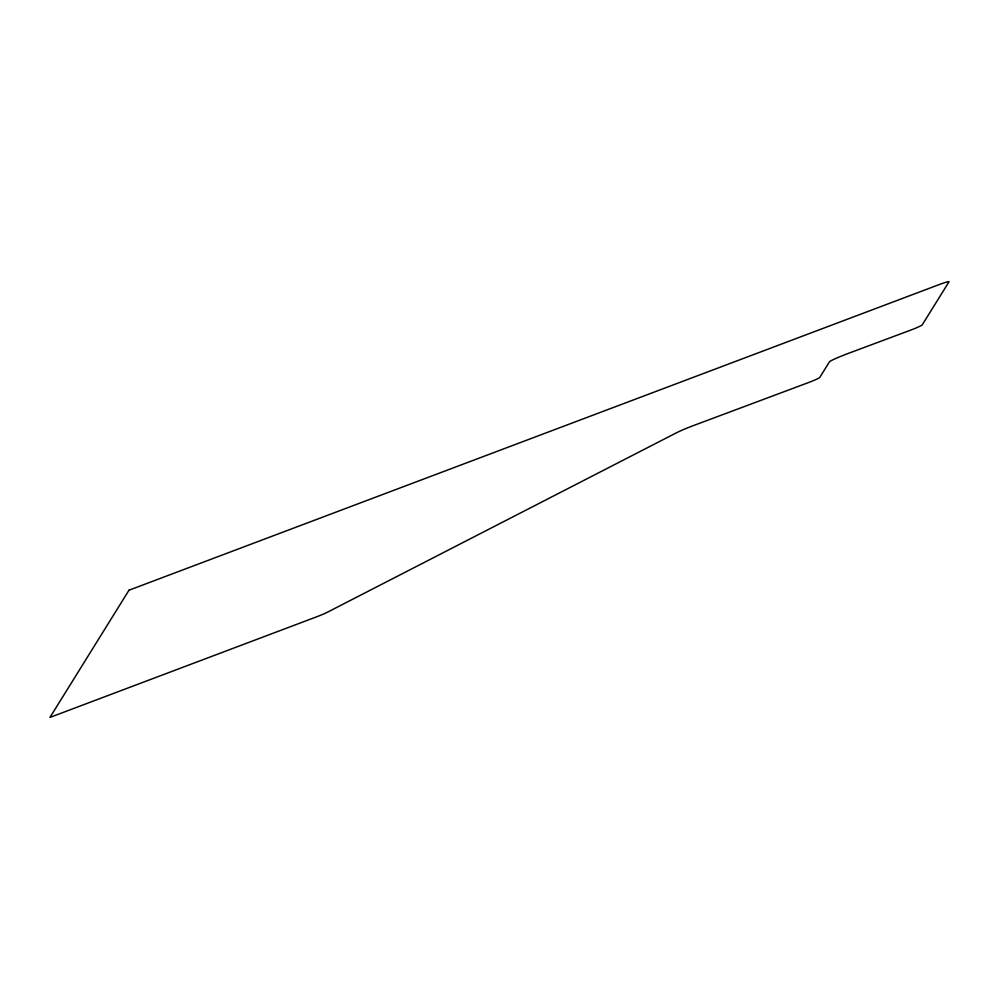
<?xml version="1.0" encoding="UTF-8"?>
<svg xmlns="http://www.w3.org/2000/svg" width="999" height="999" viewBox="0 0 999 999"><rect width="100%" height="100%" fill="white"/><g stroke="black" fill="none" stroke-linecap="round" stroke-linejoin="round"><path stroke-width="1.5" d="M128.996 590.209L49.95 717.419L316.496 616.87A12.225 0.812 -21 0 0 327.098 612.387L677.022 432.505A18.344 1.211 -21 0 1 693.706 425.487L807.117 383.092A12.225 0.812 -21 0 0 819.742 377.46L829.482 361.8A18.344 1.211 -21 0 1 848.551 353.309L909.515 330.557A12.225 0.812 -21 0 0 922.227 324.887L949.05 281.73A12.225 0.812 -21 0 0 938.361 284.89L128.996 590.209"/></g></svg>
